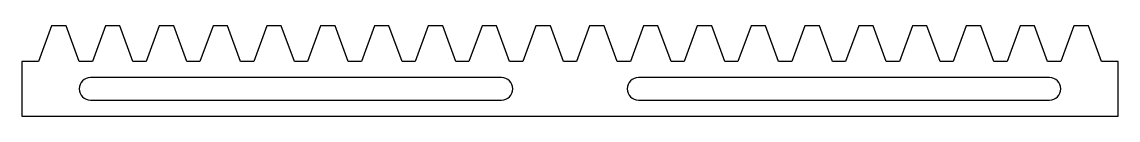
# Model space of a CAD drawing. Header units: millimetres. Extents: x 0 to 160, y 0 to 13.
import ezdxf

# ---------------------------------------------------------------- set-up
doc = ezdxf.new("R2010")
doc.units = ezdxf.units.MM
doc.layers.add('CUT', color=1, linetype='Continuous')

msp = doc.modelspace()

# ---------------------------------------------------------------- linework, layer by layer
at = {"layer": 'CUT'}
msp.add_lwpolyline([(0, 0), (160, 0), (160, 8), (157.58, 8), (155.67, 13.25), (153.56, 13.25), (151.65, 8), (149.72, 8), (147.81, 13.25), (145.71, 13.25), (143.79, 8), (141.87, 8), (139.96, 13.25), (137.85, 13.25), (135.94, 8), (134.02, 8), (132.1, 13.25), (130, 13.25), (128.09, 8), (126.16, 8), (124.25, 13.25), (122.14, 13.25), (120.23, 8), (118.31, 8), (116.4, 13.25), (114.29, 13.25), (112.38, 8), (110.45, 8), (108.54, 13.25), (106.44, 13.25), (104.52, 8), (102.6, 8), (100.69, 13.25), (98.58, 13.25), (96.67, 8), (94.75, 8), (92.83, 13.25), (90.73, 13.25), (88.82, 8), (86.89, 8), (84.98, 13.25), (82.87, 13.25), (80.96, 8), (79.04, 8), (77.13, 13.25), (75.02, 13.25), (73.11, 8), (71.18, 8), (69.27, 13.25), (67.17, 13.25), (65.25, 8), (63.33, 8), (61.42, 13.25), (59.31, 13.25), (57.4, 8), (55.48, 8), (53.56, 13.25), (51.46, 13.25), (49.55, 8), (47.62, 8), (45.71, 13.25), (43.6, 13.25), (41.69, 8), (39.77, 8), (37.86, 13.25), (35.75, 13.25), (33.84, 8), (31.91, 8), (30, 13.25), (27.9, 13.25), (25.98, 8), (24.06, 8), (22.15, 13.25), (20.04, 13.25), (18.13, 8), (16.21, 8), (14.29, 13.25), (12.19, 13.25), (10.28, 8), (8.35, 8), (6.44, 13.25), (4.33, 13.25), (2.42, 8), (0, 8)], close=True, dxfattribs=at)
for points in [[(10, 2.35), (70, 2.35, 1), (70, 5.65), (10, 5.65, 1)], [(90, 2.35), (150, 2.35, 1), (150, 5.65), (90, 5.65, 1)]]:
    msp.add_lwpolyline(points, format="xyb", close=True, dxfattribs=at)

doc.saveas('drawing.dxf')
